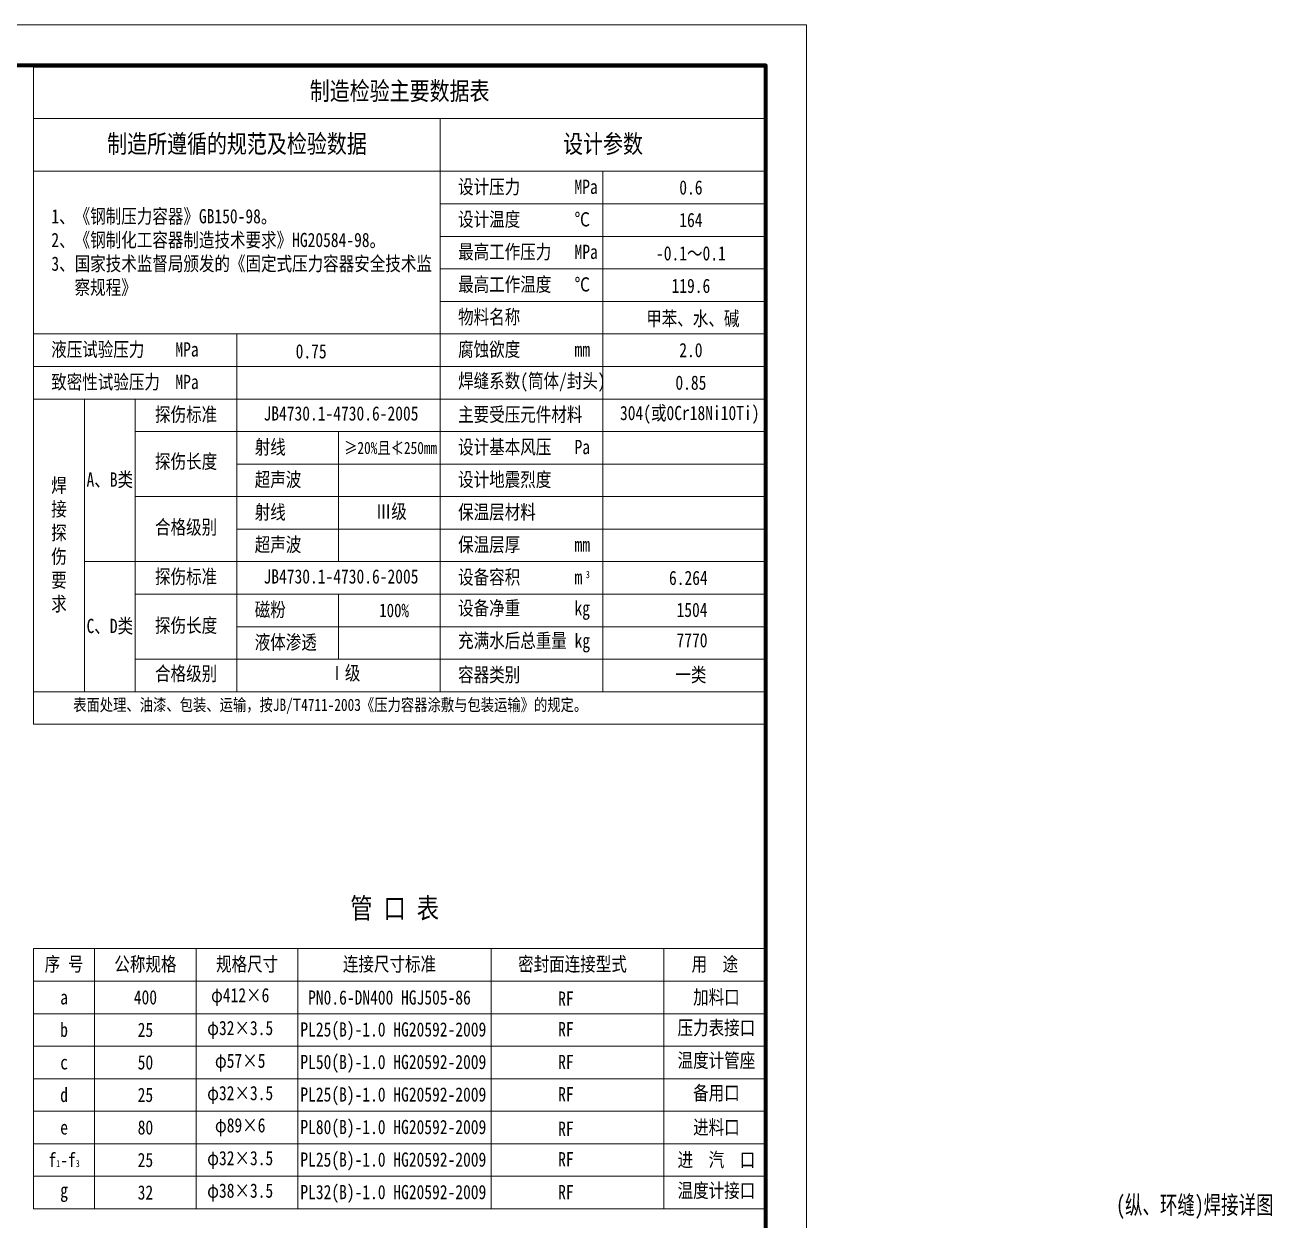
# Model space of a CAD drawing. Extents: x -49005 to 5786, y 3040 to 28144.
# Drawn here: x -45806 to -43353, y 22194 to 24545 of the extents above; entities that cross this region are included whole.
import ezdxf

# ---------------------------------------------------------------- set-up
doc = ezdxf.new("R2010")
doc.units = 0
doc.header["$LTSCALE"] = 6
doc.layers.get('0').update_dxf_attribs({"linetype": 'CONTINUOUS', "lineweight": 20})
doc.layers.add('CON', color=7, linetype='CONTINUOUS', lineweight=70)
doc.layers.add('min', color=1, linetype='CONTINUOUS', lineweight=18)
doc.styles.get("Standard").update_dxf_attribs({"font": 'SIMFANG.TTF', "width": 0.8})

msp = doc.modelspace()

# ---------------------------------------------------------------- linework, layer by layer
for p, q in [((-45788.64, 24465.49), (-45788.64, 23169.49)), ((-45788.64, 24361.49), (-44348.64, 24361.49)), ((-44988.64, 24361.49), (-44988.64, 23233.49)), ((-45788.64, 24257.49), (-44348.64, 24257.49)), ((-44668.64, 24257.49), (-44668.64, 23233.49)), ((-44988.64, 24193.49), (-44348.64, 24193.49)), ((-44988.64, 24129.49), (-44348.64, 24129.49)), ((-44988.64, 24065.49), (-44348.64, 24065.49)), ((-44988.64, 24001.49), (-44348.64, 24001.49)), ((-45788.64, 23937.49), (-44348.64, 23937.49)), ((-45388.64, 23937.49), (-45388.64, 23233.49)), ((-45788.64, 23873.49), (-44348.64, 23873.49)), ((-45788.64, 23809.49), (-44348.64, 23809.49)), ((-45688.64, 23809.49), (-45688.64, 23233.49)), ((-45588.64, 23809.49), (-45588.64, 23233.49)), ((-45588.64, 23745.49), (-44348.64, 23745.49)), ((-45188.64, 23489.49), (-45188.64, 23745.49)), ((-45388.64, 23681.49), (-44348.64, 23681.49)), ((-45588.64, 23617.49), (-44348.64, 23617.49)), ((-45388.64, 23553.49), (-44348.64, 23553.49)), ((-45688.64, 23489.49), (-44348.64, 23489.49)), ((-45588.64, 23425.49), (-44348.64, 23425.49)), ((-45188.64, 23297.49), (-45188.64, 23425.49)), ((-45388.64, 23361.49), (-44348.64, 23361.49)), ((-45588.64, 23297.49), (-44348.64, 23297.49)), ((-45788.64, 23233.49), (-44348.64, 23233.49)), ((-45788.64, 23169.49), (-44348.64, 23169.49)), ((-45788.64, 22728.18), (-45788.64, 22216.18)), ((-44348.64, 22728.18), (-45788.64, 22728.18)), ((-45668.64, 22728.18), (-45668.64, 22216.18)), ((-45468.64, 22728.18), (-45468.64, 22216.18)), ((-45268.64, 22728.18), (-45268.64, 22216.18)), ((-44888.64, 22728.18), (-44888.64, 22216.18)), ((-44548.64, 22728.18), (-44548.64, 22216.18)), ((-44348.64, 22664.18), (-45788.64, 22664.18)), ((-44348.64, 22600.18), (-45788.64, 22600.18)), ((-44348.64, 22536.18), (-45788.64, 22536.18)), ((-44348.64, 22472.18), (-45788.64, 22472.18)), ((-44348.64, 22408.18), (-45788.64, 22408.18)), ((-44348.64, 22408.18), (-45788.64, 22408.18)), ((-44348.64, 22344.18), (-45788.64, 22344.18)), ((-44348.64, 22280.18), (-45788.64, 22280.18)), ((-44348.64, 22216.18), (-45788.64, 22216.18))]:
    msp.add_line(p, q)
msp.add_lwpolyline([(-49004.64, 17833.49), (-44268.64, 17833.49), (-44268.64, 24545.49), (-49004.64, 24545.49)], close=True)
at = {"lineweight": 70}
msp.add_lwpolyline([(-48804.64, 17913.49), (-44348.64, 17913.49), (-44348.64, 24465.49), (-48804.64, 24465.49)], close=True, dxfattribs=at)
at = {"layer": 'CON'}
for p, q in [((-45788.64, 24465.49), (-44348.64, 24465.49)), ((-44348.64, 24465.49), (-45788.64, 24465.49))]:
    msp.add_line(p, q, dxfattribs=at)

# ---------------------------------------------------------------- texts
for s, insert, char_height, width, attachment_point in [('制造检验主要数据表', (-45068.64, 24413.49), 36, 1440, 5), ('制造所遵循的规范及检验数据', (-45388.64, 24309.49), 36, 800, 5), ('设计参数', (-44668.64, 24309.49), 36, 640, 5), ('\\pi35.0458;设计压力       MPa', (-44988.64, 24225.49), 28, 320, 4), ('\\pi35.05;0.6', (-44513.23, 24225.49), 28, 320, 5), ('\\pi35;1、《钢制压力容器》GB150-98。\\P2、《钢制化工容器制造技术要求》HG20584-98。\\P3、国家技术监督局颁发的《固定式压力容器安全技术监\\P   察规程》', (-45788.64, 24097.49), 28, 800, 4), ('\\pi35.0458;设计温度    \u3000 ℃', (-44988.64, 24161.49), 28, 320, 4), ('\\pi35.05;164', (-44513.23, 24161.49), 28, 320, 5), ('\\pi35.0458;最高工作压力   MPa', (-44988.64, 24097.49), 28, 320, 4), ('\\pi35.05;-0.1～0.1', (-44513.23, 24095.92), 28, 320, 5), ('\\pi35.0458;最高工作温度   ℃', (-44988.64, 24033.49), 28, 320, 4), ('\\pi35.05;119.6', (-44513.23, 24031.92), 28, 320, 5), ('\\pi35.0458;物料名称', (-44988.64, 23969.49), 28, 320, 4), ('\\pi35.05;甲苯、水、碱', (-44509.47, 23966.18), 28, 320, 5), ('\\pi34.5098,l0.130719;液压试验压力    MPa', (-45788.64, 23905.49), 28, 800, 4), ('\\pi35;腐蚀欲度\u3000\u3000   mm', (-44988.64, 23905.49), 28, 320, 4), ('\\pi35.05;2.0', (-44513.23, 23905.49), 28, 320, 5), ('\\pi34.96;0.75', (-45308.11, 23903.2), 28, 200, 4), ('\\pi34.5098,l0.130719;致密性试验压力  MPa', (-45788.64, 23841.49), 28, 800, 4), ('\\pi35.0458;焊缝系数(筒体/封头)', (-44988.64, 23841.49), 28, 320, 4), ('\\pi35.0458;0.85', (-44513.23, 23841.49), 28, 320, 5), ('探伤标准', (-45488.64, 23777.49), 28, 200, 5), ('\\pi34.963;JB4730.1-4730.6-2005', (-45371.3, 23780.93), 28, 354.816, 4), ('\\pi35.0458;主要受压元件材料', (-44988.64, 23777.49), 28, 320, 4), ('\\pi35.05;304(或0Cr18Ni10Ti)', (-44515.54, 23778.26), 28, 320, 5), ('\\pi34.963;射线', (-45388.64, 23713.49), 28, 200, 4), ('\\pi30.0393;≥20%且≮250mm', (-45101.31, 23712.55), 24, 320, 5), ('\\pi35.0458;设计基本风压   Pa', (-44988.64, 23713.49), 28, 320, 4), ('探伤长度', (-45488.64, 23685.09), 28, 200, 5), ('焊\\P接\\P探\\P伤\\P要\\P求', (-45738.64, 23521.49), 28, 100, 5), ('A、B类', (-45638.64, 23649.49), 28, 100, 5), ('\\pi34.963;超声波', (-45388.64, 23649.49), 28, 200, 4), ('\\pi35.0458;设计地震烈度', (-44988.64, 23649.49), 28, 320, 4), ('\\pi34.963;射线', (-45388.64, 23585.49), 28, 200, 4), ('\\pi34.963;       Ⅲ级', (-45257.25, 23586.82), 28, 230.9444, 4), ('\\pi35.0458;保温层材料', (-44988.64, 23585.49), 28, 320, 4), ('合格级别', (-45488.64, 23555.81), 28, 200, 5), ('\\pi34.963;超声波', (-45388.64, 23521.49), 28, 200, 4), ('\\pi35.0458;保温层厚 \u3000    mm', (-44988.64, 23521.49), 28, 320, 4), ('探伤标准', (-45488.64, 23458.49), 28, 200, 5), ('\\pi35.0458;设备容积 \u3000    m', (-44988.64, 23457.49), 28, 320, 4), ('\\pi34.963;JB4730.1-4730.6-2005', (-45371.3, 23460.21), 28, 354.816, 4), ('\\pi18.0236;3', (-44707.51, 23464.1), 14.4, 5.5902, 5), ('6.264', (-44500.73, 23457.39), 28, 320, 5), ('\\pi34.963;磁粉', (-45388.64, 23393.49), 28, 200, 4), ('\\pi34.96;{\\H0.9583x;100%}', (-45143.73, 23393.49), 28, 200, 4), ('\\pi35.0458;设备净重       kg', (-44988.64, 23393.49), 28, 320, 4), ('\\pi23.36;1504', (-44505.18, 23394.44), 28, 320, 5), ('C、D类', (-45638.64, 23361.49), 28, 100, 5), ('探伤长度', (-45488.64, 23362.53), 28, 200, 5), ('\\pi34.963;液体渗透', (-45388.64, 23329.49), 28, 200, 4), ('\\pi35.0458;充满水后总重量 kg', (-44988.64, 23329.49), 28, 320, 4), ('\\pi23.36;7770', (-44505.18, 23334.68), 28, 320, 5), ('合格级别', (-45488.64, 23267.77), 28, 200, 5), ('\\pi34.96;Ⅰ级', (-45193.89, 23268.93), 28, 354.816, 5), ('\\pi35.0458;容器类别', (-44988.64, 23265.49), 28, 320, 4), ('\\pi35.0458;一类', (-44513.23, 23265.49), 28, 320, 5), ('序 号', (-45728.64, 22696.18), 28, 120, 5), ('公称规格', (-45568.64, 22696.18), 28, 200, 5), ('规格尺寸', (-45368.64, 22696.18), 28, 200, 5), ('连接尺寸标准', (-45088.64, 22696.18), 28, 360, 5), ('密封面连接型式', (-44728.64, 22696.18), 28, 360, 5), ('用  途', (-44448.64, 22696.18), 28, 200, 5), ('400', (-45568.64, 22632.18), 28, 200, 5), ('φ412×6', (-45382.23, 22632.81), 28, 200, 5), ('PN0.6-DN400 HGJ505-86', (-45088.64, 22631.79), 28, 448, 5), ('RF', (-44741.55, 22629.81), 28, 200, 5), ('加料口', (-44445.53, 22631.15), 28, 200, 5), ('a', (-45728.64, 22632.18), 28, 120, 5), ('b', (-45728.64, 22568.18), 28, 120, 5), ('25', (-45568.64, 22568.18), 28, 200, 5), ('φ32×3.5', (-45382.23, 22568.18), 28, 200, 5), (' PL25(B)-1.0 HG20592-2009', (-45088.64, 22565.44), 28, 448, 5), ('RF', (-44741.55, 22569.74), 28, 200, 5), ('压力表接口', (-44445.53, 22570.87), 28, 200, 5), ('φ57×5', (-45382.23, 22503.75), 28, 200, 5), (' PL50(B)-1.0 HG20592-2009', (-45088.64, 22501.44), 28, 448, 5), ('RF', (-44741.55, 22505.15), 28, 200, 5), ('温度计管座', (-44445.53, 22506.71), 28, 200, 5), ('c', (-45728.64, 22504.18), 28, 120, 5), ('50', (-45568.64, 22504.18), 28, 200, 5), ('d', (-45728.64, 22440.18), 28, 120, 5), ('25', (-45568.64, 22440.18), 28, 200, 5), ('φ32×3.5', (-45382.23, 22440.18), 28, 200, 5), (' PL25(B)-1.0 HG20592-2009', (-45088.64, 22437.44), 28, 448, 5), ('RF', (-44741.55, 22441.74), 28, 200, 5), ('备用口', (-44445.53, 22442.55), 28, 200, 5), ('e', (-45728.64, 22376.18), 28, 120, 5), ('80', (-45568.64, 22376.18), 28, 200, 5), ('φ89×6', (-45382.23, 22376.81), 28, 200, 5), (' PL80(B)-1.0 HG20592-2009', (-45088.64, 22373.44), 28, 448, 5), ('RF', (-44741.55, 22373.81), 28, 200, 5), ('进料口', (-44445.53, 22375.15), 28, 200, 5), ('f{\\H0.5x;1}-f{\\H0.5x;3}', (-45728.64, 22312.18), 28, 120, 5), ('25', (-45568.64, 22312.18), 28, 200, 5), ('φ32×3.5', (-45382.23, 22312.18), 28, 200, 5), (' PL25(B)-1.0 HG20592-2009', (-45088.64, 22309.44), 28, 448, 5), ('RF', (-44741.55, 22313.74), 28, 200, 5), ('进  汽  口', (-44445.53, 22311.15), 28, 200, 5), ('g', (-45728.64, 22248.18), 28, 120, 5), ('32', (-45568.64, 22248.18), 28, 200, 5), ('φ38×3.5', (-45382.23, 22248.18), 28, 200, 5), (' PL32(B)-1.0 HG20592-2009', (-45088.64, 22245.44), 28, 448, 5), ('RF', (-44741.55, 22249.15), 28, 200, 5), ('温度计接口', (-44445.53, 22250.71), 28, 200, 5)]:
    msp.add_mtext(s, dxfattribs=dict(insert=insert, char_height=char_height, width=width, attachment_point=attachment_point))
for s, insert, char_height, width, attachment_point in [('\\pi29.9608;表面处理、油漆、包装、运输，按JB/{\\fArial|b0|i0|c0|p32;T}4711-2003《压力容器涂敷与包装运输》的规定。', (-45740.74, 23204.9), 24, 1440, 4), ('{\\H0.7143x;管 口 表}', (-45078.48, 22805.55), 56, 360, 5)]:
    msp.add_mtext(s, dxfattribs=dict(at, insert=insert, char_height=char_height, width=width, attachment_point=attachment_point))
at = {"layer": 'min', "width": 0.7}
msp.add_text('(纵、环缝)焊接详图', height=36, dxfattribs=at).set_placement((-43659, 22205.89))

doc.saveas('drawing.dxf')
